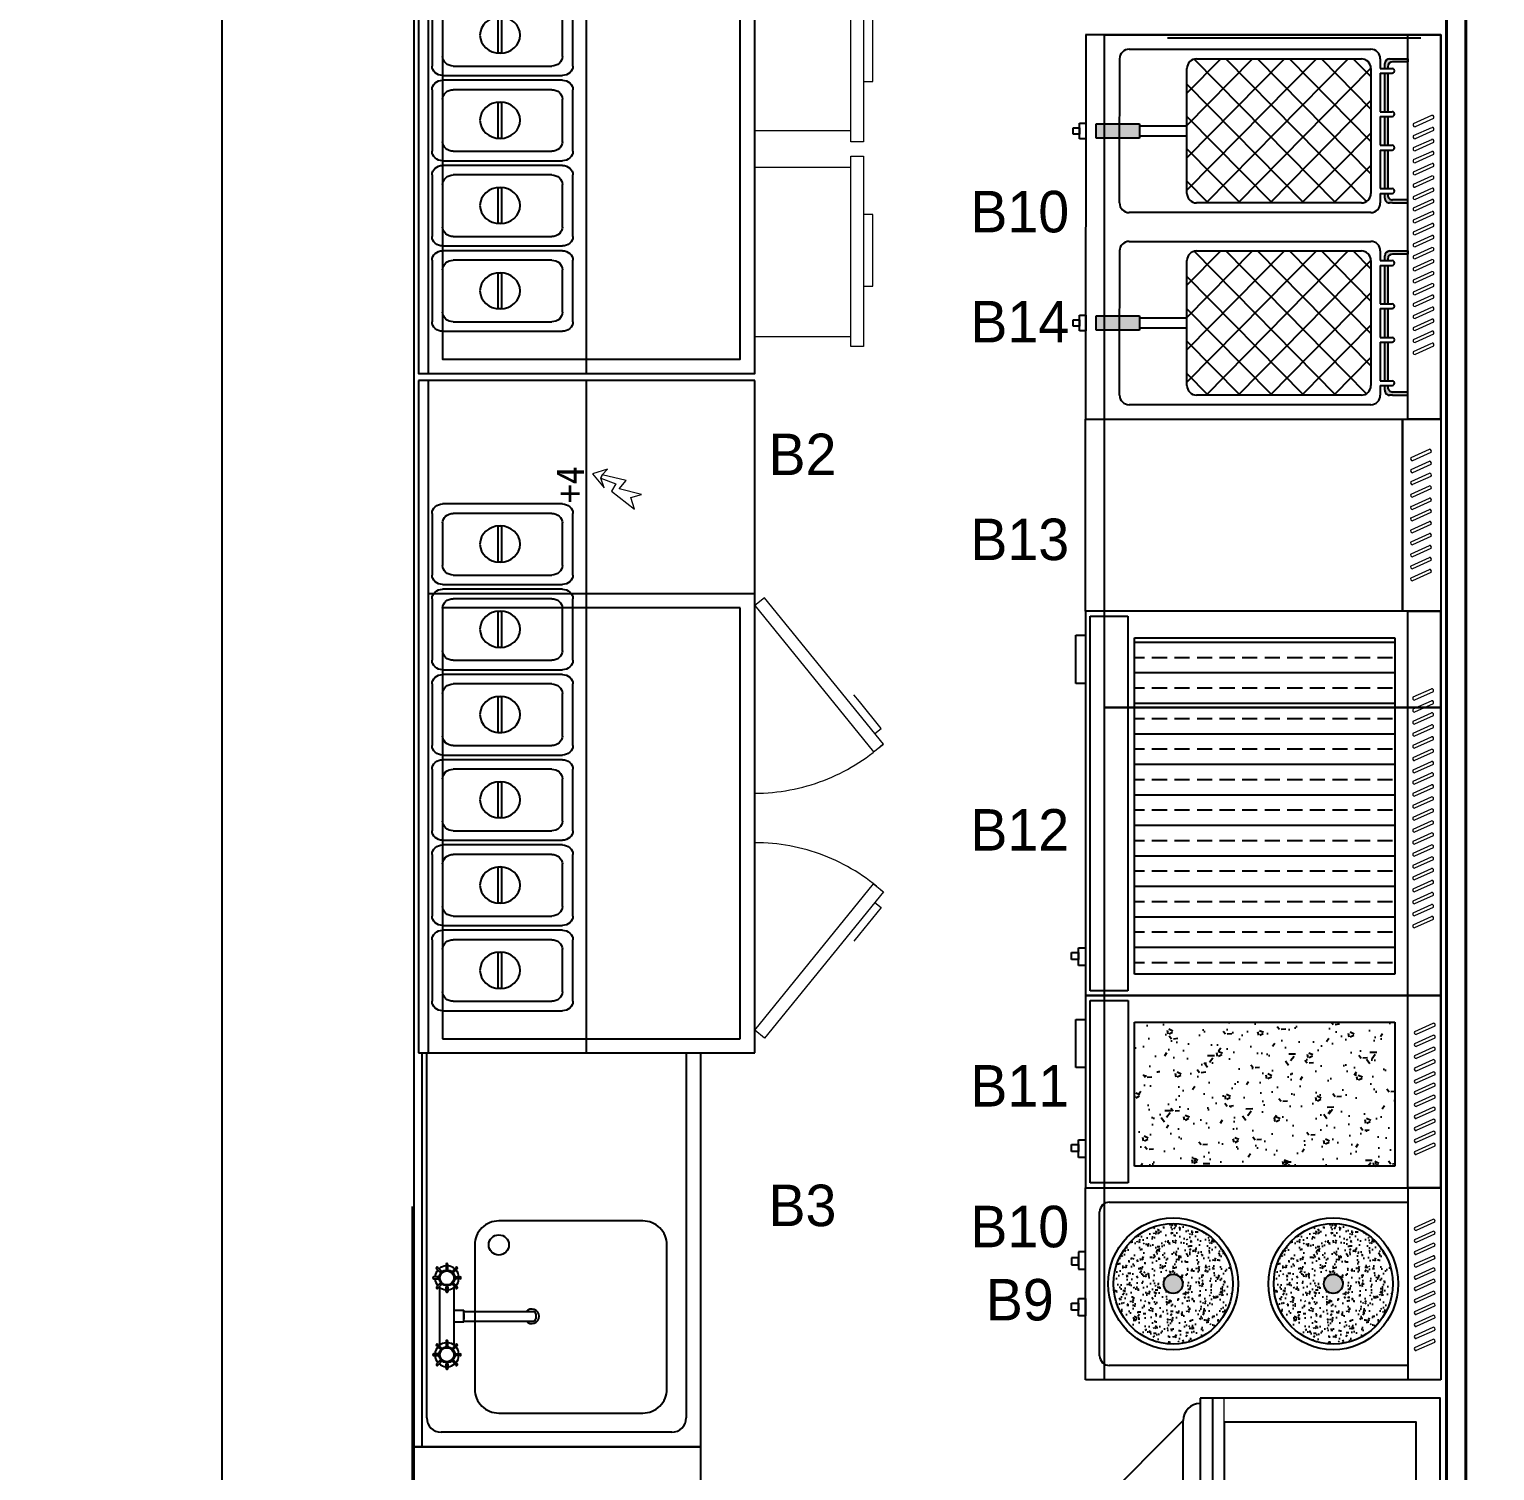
# Model space of a CAD drawing. Header units: millimetres. Extents: x 535707 to 538335, y -217887 to -215643.
# Drawn here: x 537720.5 to 538025.6, y -217071 to -216771 of the extents above; entities that cross this region are included whole.
import ezdxf
from ezdxf.enums import TextEntityAlignment as Align

# ---------------------------------------------------------------- set-up
doc = ezdxf.new("R2010")
doc.units = ezdxf.units.MM
doc.header["$LTSCALE"] = 120
for name, pattern in [('DASHDOT2', [0.5, 0.25, -0.125, 0, -0.125]), ('DASHED2', [9.525, 6.35, -3.175]), ('JIS_02_1.0', [2, 1, -1])]:
    doc.linetypes.add(name, pattern=pattern)
doc.layers.add('CERCEVE', color=30, linetype='Continuous', lineweight=40)
doc.layers.add('TEF', color=34, linetype='Continuous', lineweight=25)
doc.layers.add('EVYE', color=86, linetype='Continuous')
doc.layers.add('Kıtc-002 Çizgi', color=7, linetype='Continuous')
doc.styles.get("Standard").update_dxf_attribs({"font": '@MS Gothic.ttf'})
doc.styles.add('TAKSİM', font='GOTHIC.TTF', dxfattribs={"height": 20})

# ---------------------------------------------------------------- blocks, each defined once
blk = doc.blocks.new('A$C026F5188')
at = {"lineweight": 9}
for p, q in [((1.73, 0.11), (0, 3.94)), ((0.64, 4.25), (2.37, 0.42)), ((4.24, 0.11), (2.5, 3.94)), ((3.14, 4.25), (4.87, 0.42)), ((6.73, 0.11), (5, 3.95)), ((5.63, 4.25), (7.36, 0.42)), ((9.33, 0.11), (7.6, 3.94)), ((8.24, 4.25), (9.97, 0.42)), ((11.88, 0.11), (10.15, 3.95)), ((10.78, 4.26), (12.51, 0.42)), ((14.24, 0.11), (12.5, 3.94)), ((13.14, 4.25), (14.87, 0.42)), ((16.74, 0.11), (15, 3.95)), ((15.64, 4.25), (17.37, 0.42)), ((19.24, 0.11), (17.5, 3.94)), ((18.14, 4.25), (19.87, 0.42)), ((21.74, 0.11), (20, 3.94)), ((20.64, 4.25), (22.37, 0.42)), ((24.24, 0.11), (22.5, 3.94)), ((23.14, 4.25), (24.87, 0.42)), ((26.74, 0.11), (25, 3.94)), ((25.64, 4.25), (27.37, 0.42))]:
    blk.add_line(p, q, dxfattribs=at)
for centre, start_param, end_param in [((0.36, 4.01), 0.1128, 2.697793), ((2.86, 4.01), 0.1128, 2.697793), ((5.35, 4.02), 0.1128, 2.697793), ((7.96, 4.01), 0.1128, 2.697793), ((10.5, 4.02), 0.1128, 2.697793), ((12.86, 4.01), 0.1128, 2.697793), ((15.36, 4.02), 0.1128, 2.697793), ((17.86, 4.01), 0.1128, 2.697793), ((20.36, 4.01), 0.1128, 2.697793), ((22.86, 4.01), 0.1128, 2.697793), ((25.36, 4.01), 0.1128, 2.697793), ((2.01, 0.35), 3.254392, 5.839386), ((4.51, 0.35), 3.254392, 5.839386), ((7.01, 0.35), 3.254392, 5.839386), ((9.61, 0.35), 3.254392, 5.839386), ((12.15, 0.35), 3.254392, 5.839386), ((14.51, 0.35), 3.254392, 5.839386), ((17.01, 0.35), 3.254392, 5.839386), ((19.51, 0.35), 3.254392, 5.839386), ((22.01, 0.35), 3.254392, 5.839386), ((24.51, 0.35), 3.254392, 5.839386), ((27.01, 0.35), 3.254392, 5.839386)]:
    blk.add_ellipse(centre, major_axis=(0.302, 0.208), ratio=0.925328, start_param=start_param, end_param=end_param, dxfattribs=at)
blk = doc.blocks.new('40-74-30 Düz Izgara-Proexpert')
at = {"layer": 'Kıtc-002 Çizgi'}
h = blk.add_hatch(dxfattribs=at)
h.set_pattern_fill('AR-CONC', color=256, scale=0.05, angle=45, style=0)
h.set_pattern_definition([(95.07063, (-106.946, -2923.3005), (7.0047325, 5.795382), [0.939267, -10.331937]), (39.60273, (-106.946, -2923.3005), (-8.000894, 5.431726), [0.75761, -8.333715]), (145.82737, (-106.3626, -2922.8175), (-0.996108, 11.227101), [0.805873, -8.864598]), (91.201, (-108.742, -2921.53), (11.070512, 7.984303), [1.408756, -15.496317]), (142.02807, (-107.82, -2920.864), (-0.354307, 16.901343), [1.20773, -13.285028]), (35.7999, (-108.742, -2921.53), (-0.35428, 16.90134), [1.137448, -12.51193]), (65.69843, (-107.395, -2921.087), (8.976028, 1.720337), [0.941384, -10.355225]), (10.84968, (-107.395, -2921.087), (-4.326996, 8.575301), [0.761614, -8.377756]), (116.77493, (-106.647, -2920.9435), (4.649002, 10.295637), [0.800428, -8.804712]), (82.39475, (-106.9463, -2923.3005), (-2.8802735, 3.0552893), [0, -8.166463, 0, -8.3919177, 0, -8.2979783]), (52.10916, (-106.9463, -2923.3005), (-1.1794864, 5.821689), [0, -4.8087626, 0, -8.0188005, 0, -3.178567]), (12.33039, (-108.949, -2925.275), (4.9963932, 4.5270314), [0, -3.1729316, 0, -9.8995466, 0, -13.135937]), (2.46504, (-109.847, -2926.1605), (4.338195, 6.050214), [0, -4.127391, 0, -6.578426, 0, -9.334253])])
h.paths.add_polyline_path([(3019.99, 1989.61), (2989.99, 1989.61), (2989.99, 1935.38), (3019.99, 1935.38)])
for p, q in [((3024.46, 1999.18), (2984.46, 1999.18)), ((2984.46, 1999.18), (2984.46, 1925.18)), ((2984.46, 1999.18), (3024.46, 1999.18)), ((2984.46, 1992.28), (2984.46, 1999.18)), ((3024.46, 1925.18), (3024.46, 1999.18)), ((3024.46, 1999.18), (3024.46, 1992.28)), ((3024.46, 1992.28), (2984.46, 1992.28)), ((2989.99, 1989.61), (3019.99, 1989.61)), ((2989.99, 1935.38), (2989.99, 1989.61)), ((3019.99, 1989.61), (3019.99, 1935.38)), ((3019.99, 1935.38), (2989.99, 1935.38)), ((2985.46, 1934.06), (3023.46, 1934.06)), ((2985.46, 1926.17), (2985.46, 1934.06)), ((3023.46, 1934.06), (3023.46, 1926.17)), ((2984.46, 1925.18), (3024.46, 1925.18)), ((3023.46, 1926.17), (2985.46, 1926.17)), ((2989.46, 1925.18), (2999.46, 1925.18)), ((3014.51, 1925.18), (3018.16, 1925.18))]:
    blk.add_line(p, q, dxfattribs=at)
at = {"layer": 'Kıtc-002 Çizgi', "color": 1}
for p, q in [((2989.46, 1923.21), (2989.46, 1925.18)), ((2999.46, 1925.18), (2999.46, 1923.21)), ((3014.51, 1923.75), (3014.51, 1925.18)), ((3018.16, 1925.18), (3018.16, 1923.75)), ((2999.46, 1923.21), (2989.46, 1923.21)), ((3018.16, 1923.75), (3014.51, 1923.75)), ((3015.48, 1923.75), (3016.94, 1923.75)), ((3015.48, 1922.31), (3015.48, 1923.75)), ((3016.94, 1922.31), (3015.48, 1922.31)), ((3016.94, 1923.75), (3016.94, 1922.31))]:
    blk.add_line(p, q, dxfattribs=at)
blk.add_blockref('A$C026F5188', (2990.19, 1993.65))
blk = doc.blocks.new('A$C2E2F7175')
at = {"lineweight": 9}
for p, q in [((1.73, 0.11), (0, 3.94)), ((0.64, 4.25), (2.37, 0.42)), ((4.23, 0.11), (2.5, 3.95)), ((3.14, 4.25), (4.87, 0.42)), ((6.73, 0.11), (5, 3.94)), ((5.63, 4.25), (7.36, 0.42)), ((9.23, 0.11), (7.5, 3.94)), ((8.14, 4.25), (9.87, 0.42)), ((11.73, 0.11), (10, 3.95)), ((10.63, 4.25), (12.36, 0.42)), ((14.33, 0.11), (12.6, 3.94)), ((13.23, 4.25), (14.96, 0.42)), ((16.87, 0.11), (15.14, 3.95)), ((15.78, 4.26), (17.51, 0.42)), ((19.23, 0.11), (17.5, 3.94)), ((18.14, 4.25), (19.87, 0.42)), ((21.73, 0.11), (20, 3.95)), ((20.64, 4.25), (22.37, 0.42)), ((24.23, 0.11), (22.5, 3.94)), ((23.14, 4.25), (24.87, 0.42)), ((26.73, 0.11), (25, 3.94)), ((25.64, 4.25), (27.37, 0.42)), ((29.23, 0.11), (27.5, 3.94)), ((28.14, 4.25), (29.87, 0.42)), ((31.73, 0.11), (30, 3.94)), ((30.64, 4.25), (32.37, 0.42)), ((34.23, 0.11), (32.5, 3.94)), ((33.14, 4.25), (34.87, 0.42)), ((36.73, 0.11), (35, 3.94)), ((35.64, 4.25), (37.37, 0.42))]:
    blk.add_line(p, q, dxfattribs=at)
for centre, start_param, end_param in [((0.36, 4.01), 0.1128, 2.697793), ((2.86, 4.02), 0.1128, 2.697793), ((5.35, 4.01), 0.1128, 2.697793), ((7.86, 4.01), 0.1128, 2.697793), ((10.35, 4.02), 0.1128, 2.697793), ((12.96, 4.01), 0.1128, 2.697793), ((15.5, 4.02), 0.1128, 2.697793), ((17.86, 4.01), 0.1128, 2.697793), ((20.36, 4.02), 0.1128, 2.697793), ((22.86, 4.01), 0.1128, 2.697793), ((25.36, 4.01), 0.1128, 2.697793), ((27.86, 4.01), 0.1128, 2.697793), ((30.36, 4.01), 0.1128, 2.697793), ((32.86, 4.01), 0.1128, 2.697793), ((35.36, 4.01), 0.1128, 2.697793), ((2.01, 0.35), 3.254392, 5.839386), ((4.51, 0.35), 3.254392, 5.839386), ((7.01, 0.35), 3.254392, 5.839386), ((9.51, 0.35), 3.254392, 5.839386), ((12.01, 0.35), 3.254392, 5.839386), ((14.61, 0.35), 3.254392, 5.839386), ((17.15, 0.35), 3.254392, 5.839386), ((19.51, 0.35), 3.254392, 5.839386), ((22.01, 0.35), 3.254392, 5.839386), ((24.51, 0.35), 3.254392, 5.839386), ((27.01, 0.35), 3.254392, 5.839386), ((29.51, 0.35), 3.254392, 5.839386), ((32.01, 0.35), 3.254392, 5.839386), ((34.51, 0.35), 3.254392, 5.839386), ((37.01, 0.35), 3.254392, 5.839386)]:
    blk.add_ellipse(centre, major_axis=(0.302, 0.208), ratio=0.925328, start_param=start_param, end_param=end_param, dxfattribs=at)
blk = doc.blocks.new('A$C15B12612')
at = {"lineweight": 9}
for p, q in [((39.14, 0.11), (37.41, 3.95)), ((38.05, 4.25), (39.78, 0.42)), ((41.64, 0.12), (39.91, 3.95)), ((40.55, 4.26), (42.28, 0.42)), ((44.14, 0.11), (42.41, 3.95)), ((43.04, 4.25), (44.77, 0.42)), ((46.64, 0.11), (44.91, 3.95)), ((45.55, 4.25), (47.28, 0.42)), ((49.14, 0.11), (47.41, 3.95)), ((48.04, 4.25), (49.77, 0.42))]:
    blk.add_line(p, q, dxfattribs=at)
for centre, start_param, end_param in [((37.77, 4.01), 0.1128, 2.697793), ((40.27, 4.02), 0.1128, 2.697793), ((42.76, 4.01), 0.1128, 2.697793), ((45.27, 4.01), 0.1128, 2.697793), ((47.76, 4.02), 0.1128, 2.697793), ((39.42, 0.35), 3.254392, 5.839386), ((41.92, 0.35), 3.254392, 5.839386), ((44.42, 0.35), 3.254392, 5.839386), ((46.92, 0.35), 3.254392, 5.839386), ((49.41, 0.35), 3.254392, 5.839386)]:
    blk.add_ellipse(centre, major_axis=(0.302, 0.208), ratio=0.925328, start_param=start_param, end_param=end_param, dxfattribs=at)
blk.add_blockref('A$C2E2F7175', (0, 0))
blk = doc.blocks.new('80-74-30 Oluk.Izgara-Proexpert')
at = {"layer": 'Kıtc-002 Çizgi'}
h = blk.add_hatch(dxfattribs=at)
h.set_pattern_fill('ANSI33', color=256, angle=45, style=0)
h.set_pattern_definition([(90, (407.991, -2993.816), (-6.35, 1e-15), []), (90, (411.166, -2990.6854), (-6.35, 1e-15), [3.13055, -1.565275])])
h.paths.add_polyline_path([(3370.03, 1935.61), (3370.03, 1989.84), (3300.03, 1989.84), (3300.03, 1935.61)])
for p, q in [((3374.5, 1999.41), (3294.5, 1999.41)), ((3294.5, 1999.41), (3294.5, 1925.41)), ((3294.5, 1999.41), (3374.5, 1999.41)), ((3294.5, 1992.51), (3294.5, 1999.41)), ((3374.5, 1925.41), (3374.5, 1999.41)), ((3374.5, 1999.41), (3374.5, 1992.51)), ((3374.5, 1992.51), (3294.5, 1992.51)), ((3300.03, 1989.84), (3370.03, 1989.84)), ((3300.03, 1935.61), (3300.03, 1989.84)), ((3370.03, 1989.84), (3370.03, 1935.61)), ((3295.5, 1934.28), (3373.5, 1934.28)), ((3295.5, 1926.4), (3295.5, 1934.28)), ((3370.03, 1935.61), (3300.03, 1935.61)), ((3373.5, 1934.28), (3373.5, 1926.4)), ((3294.5, 1925.41), (3374.5, 1925.41)), ((3373.5, 1926.4), (3295.5, 1926.4)), ((3299.5, 1925.41), (3309.5, 1925.41)), ((3364.55, 1925.41), (3368.2, 1925.41))]:
    blk.add_line(p, q, dxfattribs=at)
at = {"layer": 'Kıtc-002 Çizgi', "color": 1}
for p, q in [((3299.5, 1923.44), (3299.5, 1925.41)), ((3309.5, 1925.41), (3309.5, 1923.44)), ((3364.55, 1923.97), (3364.55, 1925.41)), ((3368.2, 1925.41), (3368.2, 1923.97)), ((3309.5, 1923.44), (3299.5, 1923.44)), ((3368.2, 1923.97), (3364.55, 1923.97)), ((3365.52, 1923.97), (3366.98, 1923.97)), ((3365.52, 1922.53), (3365.52, 1923.97)), ((3366.98, 1922.53), (3365.52, 1922.53)), ((3366.98, 1923.97), (3366.98, 1922.53))]:
    blk.add_line(p, q, dxfattribs=at)
blk.add_blockref('A$C15B12612', (3310.61, 1993.54))
blk = doc.blocks.new("40-74-30 2'li OcakElk.-Proexpert")
at = {"layer": 'Kıtc-002 Çizgi'}
h = blk.add_hatch(dxfattribs=at)
h.set_pattern_fill('AR-CONC', color=256, scale=0.02, angle=45, style=0)
h.set_pattern_definition([(95.070626, (-3139.02, -3405.3613), (2.801893, 2.3181526), [0.3757068, -4.1327748]), (39.60273, (-3139.02, -3405.3613), (-3.2003578, 2.1726906), [0.3030442, -3.333486]), (145.827366, (-3138.7866, -3405.168), (-0.3984432, 4.4908403), [0.322349, -3.5458391]), (91.20101, (-3139.7385, -3404.653), (4.4282049, 3.1937213), [0.5635024, -6.198527]), (142.02807, (-3139.3695, -3404.387), (-0.141723, 6.7605372), [0.483092, -5.314011]), (35.7999, (-3139.7385, -3404.653), (-0.1417114, 6.7605363), [0.4549792, -5.0047715]), (65.698426, (-3139.1997, -3404.4758), (3.590411, 0.6881347), [0.3765536, -4.1420901]), (10.84968, (-3139.1997, -3404.476), (-1.7307985, 3.4301203), [0.3046457, -3.3511026]), (116.774926, (-3138.9005, -3404.4185), (1.8596008, 4.1182549), [0.3201714, -3.521885]), (82.394747, (-3139.0201, -3405.3613), (-1.15210938, 1.22211572), [0, -3.2665853, 0, -3.3567671, 0, -3.31919134]), (52.109158, (-3139.0201, -3405.3613), (-0.47179455, 2.32867565), [0, -1.92350506, 0, -3.2075202, 0, -1.27142677]), (12.33039, (-3139.8212, -3406.1511), (1.99855726, 1.81081258), [0, -1.26917264, 0, -3.9598186, 0, -5.2543747]), (2.465043, (-3140.1804, -3406.5053), (1.7352781, 2.4200856), [0, -1.6509563, 0, -2.6313704, 0, -3.7337012])])
edge = h.paths.add_edge_path()
edge.add_ellipse((2584.88, 1976.79), major_axis=(12.57, 0), ratio=0.986, start_angle=0, end_angle=360)
edge = h.paths.add_edge_path(flags=16)
edge.add_ellipse((2584.88, 1976.79), major_axis=(2, 0), ratio=0.986, start_angle=0, end_angle=360)
h = blk.add_hatch(color=256, dxfattribs=at)
edge = h.paths.add_edge_path()
edge.add_ellipse((2584.88, 1976.79), major_axis=(2, 0), ratio=0.986, start_angle=0, end_angle=360)
h = blk.add_hatch(dxfattribs=at)
h.set_pattern_fill('AR-CONC', color=256, scale=0.02, angle=45, style=0)
h.set_pattern_definition([(95.070626, (-3139.02, -3438.6943), (2.801893, 2.3181526), [0.3757068, -4.1327748]), (39.60273, (-3139.02, -3438.6943), (-3.2003578, 2.1726906), [0.3030442, -3.333486]), (145.827366, (-3138.7866, -3438.501), (-0.3984432, 4.4908403), [0.322349, -3.5458391]), (91.20101, (-3139.7385, -3437.986), (4.4282049, 3.1937213), [0.5635024, -6.198527]), (142.02807, (-3139.3695, -3437.72), (-0.141723, 6.7605372), [0.483092, -5.314011]), (35.7999, (-3139.7385, -3437.986), (-0.1417114, 6.7605363), [0.4549792, -5.0047715]), (65.698426, (-3139.1997, -3437.8088), (3.590411, 0.6881347), [0.3765536, -4.1420901]), (10.84968, (-3139.1997, -3437.8088), (-1.7307985, 3.4301203), [0.3046457, -3.3511026]), (116.774926, (-3138.9005, -3437.7515), (1.8596008, 4.1182549), [0.3201714, -3.521885]), (82.394747, (-3139.0201, -3438.6943), (-1.15210938, 1.22211572), [0, -3.2665853, 0, -3.3567671, 0, -3.31919134]), (52.109158, (-3139.0201, -3438.6943), (-0.47179455, 2.32867565), [0, -1.92350506, 0, -3.2075202, 0, -1.27142677]), (12.33039, (-3139.8212, -3439.4841), (1.99855726, 1.81081258), [0, -1.26917264, 0, -3.9598186, 0, -5.2543747]), (2.465043, (-3140.1804, -3439.8383), (1.7352781, 2.4200856), [0, -1.6509563, 0, -2.6313704, 0, -3.7337012])])
edge = h.paths.add_edge_path()
edge.add_ellipse((2584.88, 1943.45), major_axis=(12.57, 0), ratio=0.986, start_angle=180, end_angle=360)
edge.add_ellipse((2584.88, 1943.45), major_axis=(12.57, 0), ratio=0.986, start_angle=0, end_angle=180)
edge = h.paths.add_edge_path(flags=16)
edge.add_ellipse((2584.88, 1943.45), major_axis=(-2, 0), ratio=0.986, start_angle=0, end_angle=180, ccw=False)
edge.add_ellipse((2584.88, 1943.45), major_axis=(-2, 0), ratio=0.986, start_angle=180, end_angle=360, ccw=False)
h = blk.add_hatch(color=256, dxfattribs=at)
edge = h.paths.add_edge_path()
edge.add_ellipse((2584.88, 1943.45), major_axis=(2, 0), ratio=0.986, start_angle=0, end_angle=360)
for p, q in [((2564.88, 1999.18), (2604.88, 1999.18)), ((2564.88, 1925.18), (2564.88, 1999.18)), ((2604.88, 1999.18), (2604.88, 1925.18)), ((2564.88, 1992.28), (2604.88, 1992.28)), ((2564.88, 1925.18), (2564.88, 1992.28)), ((2567.88, 1992.28), (2601.88, 1992.28)), ((2567.88, 1930.16), (2567.88, 1992.28)), ((2601.88, 1992.28), (2601.88, 1930.16)), ((2604.88, 1992.28), (2604.88, 1925.18)), ((2599.88, 1928.14), (2569.88, 1928.14)), ((2604.88, 1925.18), (2564.88, 1925.18)), ((2604.88, 1925.18), (2564.88, 1925.18)), ((2581.86, 1925.18), (2578.22, 1925.18)), ((2587.9, 1925.18), (2591.55, 1925.18))]:
    blk.add_line(p, q, dxfattribs=at)
at = {"layer": 'Kıtc-002 Çizgi', "color": 1}
for p, q in [((2578.22, 1925.18), (2578.22, 1923.75)), ((2581.86, 1923.75), (2581.86, 1925.18)), ((2587.9, 1923.75), (2587.9, 1925.18)), ((2591.55, 1925.18), (2591.55, 1923.75)), ((2578.22, 1923.75), (2581.86, 1923.75)), ((2580.89, 1923.75), (2579.44, 1923.75)), ((2579.44, 1923.75), (2579.44, 1922.31)), ((2579.44, 1922.31), (2580.89, 1922.31)), ((2580.89, 1922.31), (2580.89, 1923.75)), ((2591.55, 1923.75), (2587.9, 1923.75)), ((2588.87, 1923.75), (2590.33, 1923.75)), ((2588.87, 1922.31), (2588.87, 1923.75)), ((2590.33, 1922.31), (2588.87, 1922.31)), ((2590.33, 1923.75), (2590.33, 1922.31))]:
    blk.add_line(p, q, dxfattribs=at)
at = {"layer": 'Kıtc-002 Çizgi'}
for centre, major_axis, ratio, start_param, end_param in [((2584.88, 1976.79), (-13.71, 0), 0.986, 3.141593, 9.424778), ((2584.88, 1943.45), (-13.71, 0), 0.986, 3.141593, 9.424778), ((2569.89, 1930.13), (-1.88, 0.73), 0.981205, 0.359546, 1.930342), ((2599.87, 1930.13), (1.88, 0.73), 0.981205, 4.352843, 5.923639)]:
    blk.add_ellipse(centre, major_axis=major_axis, ratio=ratio, start_param=start_param, end_param=end_param, dxfattribs=at)
for centre, major_axis in [((2584.88, 1976.79), (12.57, 0)), ((2584.88, 1976.79), (2, 0)), ((2584.88, 1943.45), (12.57, 0)), ((2584.88, 1943.45), (2, 0))]:
    blk.add_ellipse(centre, major_axis=major_axis, ratio=0.986, dxfattribs=at)
blk.add_blockref('A$C026F5188', (2571.42, 1993.63))
blk = doc.blocks.new('80-74-30 Çiftli Fritöz - Proexpert')
at = {"layer": 'Kıtc-002 Çizgi'}
h = blk.add_hatch(color=256, dxfattribs=at)
edge = h.paths.add_edge_path()
edge.add_line((2879.92, 1987.42), (2879.92, 1988.05))
edge.add_line((2879.92, 1988.05), (2879.92, 1991.19))
edge.add_line((2879.92, 1991.19), (2879.28, 1991.19))
edge.add_line((2879.28, 1991.19), (2879.28, 1988.05))
edge.add_ellipse((2878.28, 1988.05), major_axis=(-1, 0), ratio=0.986, start_angle=90, end_angle=180, ccw=False)
edge.add_line((2878.28, 1987.07), (2877.92, 1987.07))
edge.add_line((2877.92, 1987.07), (2877.92, 1986.44))
edge.add_line((2877.92, 1986.44), (2878.92, 1986.44))
edge.add_ellipse((2878.92, 1987.42), major_axis=(1, 0), ratio=0.986, start_angle=270, end_angle=360)
h.paths.add_polyline_path([(2876.92, 1987.07), (2868.92, 1987.07), (2868.92, 1986.44), (2876.92, 1986.44)])
h.paths.add_polyline_path([(2867.92, 1987.07), (2861.92, 1987.07), (2861.92, 1986.44), (2867.92, 1986.44)])
h.paths.add_polyline_path([(2860.92, 1987.07), (2852.92, 1987.07), (2852.92, 1986.44), (2860.92, 1986.44)])
edge = h.paths.add_edge_path()
edge.add_line((2850.56, 1988.05), (2850.56, 1991.19))
edge.add_line((2850.56, 1991.19), (2849.92, 1991.19))
edge.add_line((2849.92, 1991.19), (2849.92, 1987.42))
edge.add_ellipse((2850.92, 1987.42), major_axis=(1, 0), ratio=0.986, start_angle=180, end_angle=270)
edge.add_line((2850.92, 1986.44), (2851.56, 1986.44))
edge.add_line((2851.56, 1986.44), (2851.92, 1986.44))
edge.add_line((2851.92, 1986.44), (2851.92, 1987.07))
edge.add_line((2851.92, 1987.07), (2851.56, 1987.07))
edge.add_ellipse((2851.56, 1988.05), major_axis=(1, 0), ratio=0.986, start_angle=180, end_angle=270, ccw=False)
h = blk.add_hatch(color=256, dxfattribs=at)
edge = h.paths.add_edge_path()
edge.add_line((2919.92, 1987.42), (2919.92, 1988.05))
edge.add_line((2919.92, 1988.05), (2919.92, 1991.19))
edge.add_line((2919.92, 1991.19), (2919.28, 1991.19))
edge.add_line((2919.28, 1991.19), (2919.28, 1988.05))
edge.add_ellipse((2918.28, 1988.05), major_axis=(-1, 0), ratio=0.986, start_angle=90, end_angle=180, ccw=False)
edge.add_line((2918.28, 1987.07), (2917.92, 1987.07))
edge.add_line((2917.92, 1987.07), (2917.92, 1986.44))
edge.add_line((2917.92, 1986.44), (2918.92, 1986.44))
edge.add_ellipse((2918.92, 1987.42), major_axis=(1, 0), ratio=0.986, start_angle=270, end_angle=360)
h.paths.add_polyline_path([(2916.92, 1987.07), (2908.92, 1987.07), (2908.92, 1986.44), (2916.92, 1986.44)])
h.paths.add_polyline_path([(2907.92, 1987.07), (2901.92, 1987.07), (2901.92, 1986.44), (2907.92, 1986.44)])
h.paths.add_polyline_path([(2900.92, 1987.07), (2892.92, 1987.07), (2892.92, 1986.44), (2900.92, 1986.44)])
edge = h.paths.add_edge_path()
edge.add_line((2890.56, 1988.05), (2890.56, 1991.19))
edge.add_line((2890.56, 1991.19), (2889.92, 1991.19))
edge.add_line((2889.92, 1991.19), (2889.92, 1987.42))
edge.add_ellipse((2890.92, 1987.42), major_axis=(1, 0), ratio=0.986, start_angle=180, end_angle=270)
edge.add_line((2890.92, 1986.44), (2891.56, 1986.44))
edge.add_line((2891.56, 1986.44), (2891.92, 1986.44))
edge.add_line((2891.92, 1986.44), (2891.92, 1987.07))
edge.add_line((2891.92, 1987.07), (2891.56, 1987.07))
edge.add_ellipse((2891.56, 1988.05), major_axis=(1, 0), ratio=0.986, start_angle=180, end_angle=270, ccw=False)
h = blk.add_hatch(dxfattribs=at)
h.set_pattern_fill('ANSI37', color=256, scale=1.5, style=0)
h.set_pattern_definition([(44.59611, (-682.555, -2985.2927), (-3.367596, 3.3204497), []), (135.40389, (-682.555, -2985.2927), (-3.367596, -3.3204497), [])])
edge = h.paths.add_edge_path()
edge.add_ellipse((2877.92, 1981.55), major_axis=(2, 0), ratio=0.986, start_angle=0, end_angle=90)
edge.add_line((2877.92, 1983.52), (2851.92, 1983.52))
edge.add_ellipse((2851.92, 1981.55), major_axis=(2, 0), ratio=0.986, start_angle=90, end_angle=180)
edge.add_line((2849.92, 1981.55), (2849.92, 1947.2))
edge.add_ellipse((2851.92, 1947.2), major_axis=(2, 0), ratio=0.986, start_angle=180, end_angle=270)
edge.add_line((2851.92, 1945.23), (2877.92, 1945.23))
edge.add_ellipse((2877.92, 1947.2), major_axis=(2, 0), ratio=0.986, start_angle=270, end_angle=360)
edge.add_line((2879.92, 1947.2), (2879.92, 1981.55))
h = blk.add_hatch(dxfattribs=at)
h.set_pattern_fill('ANSI37', color=256, scale=1.5, style=0)
h.set_pattern_definition([(44.59611, (-642.555, -2985.2927), (-3.367596, 3.3204497), []), (135.40389, (-642.555, -2985.2927), (-3.367596, -3.3204497), [])])
edge = h.paths.add_edge_path()
edge.add_ellipse((2917.92, 1981.55), major_axis=(2, 0), ratio=0.986, start_angle=0, end_angle=90)
edge.add_line((2917.92, 1983.52), (2891.92, 1983.52))
edge.add_ellipse((2891.92, 1981.55), major_axis=(2, 0), ratio=0.986, start_angle=90, end_angle=180)
edge.add_line((2889.92, 1981.55), (2889.92, 1947.2))
edge.add_ellipse((2891.92, 1947.2), major_axis=(2, 0), ratio=0.986, start_angle=180, end_angle=270)
edge.add_line((2891.92, 1945.23), (2917.92, 1945.23))
edge.add_ellipse((2917.92, 1947.2), major_axis=(2, 0), ratio=0.986, start_angle=270, end_angle=360)
edge.add_line((2919.92, 1947.2), (2919.92, 1981.55))
for points in [[(2863.42, 1935.37), (2866.43, 1935.37), (2866.43, 1926.33), (2863.42, 1926.33)], [(2903.42, 1935.37), (2906.43, 1935.37), (2906.43, 1926.33), (2903.42, 1926.33)]]:
    blk.add_hatch(color=256, dxfattribs=at).paths.add_polyline_path(points)
for p, q in [((2844.92, 1998.1), (2924.92, 1998.1)), ((2844.92, 1991.19), (2844.92, 1998.1)), ((2924.92, 1998.1), (2844.92, 1998.1)), ((2844.92, 1998.1), (2844.92, 1924.1)), ((2924.92, 1998.1), (2924.92, 1991.19)), ((2924.92, 1924.1), (2924.92, 1998.1)), ((2924.92, 1991.19), (2844.92, 1991.19)), ((2849.92, 1987.42), (2849.92, 1991.19)), ((2849.92, 1991.19), (2850.56, 1991.19)), ((2850.56, 1991.19), (2850.56, 1988.05)), ((2879.28, 1991.19), (2879.28, 1988.05)), ((2879.92, 1991.19), (2879.28, 1991.19)), ((2879.92, 1988.05), (2879.92, 1991.19)), ((2889.92, 1991.19), (2890.56, 1991.19)), ((2889.92, 1987.42), (2889.92, 1991.19)), ((2890.56, 1991.19), (2890.56, 1988.05)), ((2919.92, 1991.19), (2919.28, 1991.19)), ((2919.28, 1991.19), (2919.28, 1988.05)), ((2919.92, 1988.05), (2919.92, 1991.19)), ((2851.56, 1986.44), (2850.92, 1986.44)), ((2851.56, 1987.07), (2851.92, 1987.07)), ((2851.92, 1986.44), (2851.56, 1986.44)), ((2851.92, 1985.49), (2851.92, 1987.93)), ((2852.92, 1985.49), (2852.92, 1987.93)), ((2852.92, 1987.07), (2860.92, 1987.07)), ((2860.92, 1986.44), (2852.92, 1986.44)), ((2860.92, 1985.49), (2860.92, 1987.93)), ((2861.92, 1985.49), (2861.92, 1987.93)), ((2861.92, 1987.07), (2867.92, 1987.07)), ((2867.92, 1986.44), (2861.92, 1986.44)), ((2867.92, 1985.49), (2867.92, 1987.93)), ((2868.92, 1985.49), (2868.92, 1987.93)), ((2868.92, 1987.07), (2876.92, 1987.07)), ((2876.92, 1986.44), (2868.92, 1986.44)), ((2876.92, 1985.49), (2876.92, 1987.93)), ((2877.92, 1985.49), (2877.92, 1987.93)), ((2877.92, 1987.07), (2878.28, 1987.07)), ((2878.92, 1986.44), (2877.92, 1986.44)), ((2879.92, 1988.05), (2879.92, 1987.42)), ((2891.56, 1986.44), (2890.92, 1986.44)), ((2891.56, 1987.07), (2891.92, 1987.07)), ((2891.92, 1986.44), (2891.56, 1986.44)), ((2891.92, 1985.49), (2891.92, 1987.93)), ((2892.92, 1985.49), (2892.92, 1987.93)), ((2892.92, 1987.07), (2900.92, 1987.07)), ((2900.92, 1986.44), (2892.92, 1986.44)), ((2900.92, 1985.49), (2900.92, 1987.93)), ((2901.92, 1985.49), (2901.92, 1987.93)), ((2901.92, 1987.07), (2907.92, 1987.07)), ((2907.92, 1986.44), (2901.92, 1986.44)), ((2907.92, 1985.49), (2907.92, 1987.93)), ((2908.92, 1985.49), (2908.92, 1987.93)), ((2908.92, 1987.07), (2916.92, 1987.07)), ((2916.92, 1986.44), (2908.92, 1986.44)), ((2916.92, 1985.49), (2916.92, 1987.93)), ((2917.92, 1985.49), (2917.92, 1987.93)), ((2917.92, 1987.07), (2918.28, 1987.07)), ((2918.92, 1986.44), (2917.92, 1986.44)), ((2919.92, 1988.05), (2919.92, 1987.42)), ((2847.92, 1933.18), (2847.92, 1983.52)), ((2849.92, 1985.49), (2851.92, 1985.49)), ((2851.92, 1983.52), (2877.92, 1983.52)), ((2852.92, 1985.49), (2860.92, 1985.49)), ((2861.92, 1985.49), (2867.92, 1985.49)), ((2868.92, 1985.49), (2876.92, 1985.49)), ((2877.92, 1985.49), (2879.92, 1985.49)), ((2881.92, 1983.52), (2881.92, 1933.18)), ((2887.92, 1933.18), (2887.92, 1983.52)), ((2889.92, 1985.49), (2891.92, 1985.49)), ((2891.92, 1983.52), (2917.92, 1983.52)), ((2892.92, 1985.49), (2900.92, 1985.49)), ((2901.92, 1985.49), (2907.92, 1985.49)), ((2908.92, 1985.49), (2916.92, 1985.49)), ((2917.92, 1985.49), (2919.92, 1985.49)), ((2921.92, 1983.52), (2921.92, 1933.18)), ((2849.92, 1947.2), (2849.92, 1981.55)), ((2879.92, 1981.55), (2879.92, 1947.2)), ((2889.92, 1947.2), (2889.92, 1981.55)), ((2919.92, 1981.55), (2919.92, 1947.2)), ((2877.92, 1945.23), (2851.92, 1945.23)), ((2863.92, 1945.23), (2863.92, 1935.37)), ((2865.92, 1945.23), (2863.92, 1945.23)), ((2865.92, 1935.37), (2865.92, 1945.23)), ((2917.92, 1945.23), (2891.92, 1945.23)), ((2903.92, 1945.23), (2903.92, 1935.37)), ((2905.92, 1945.23), (2903.92, 1945.23)), ((2905.92, 1935.37), (2905.92, 1945.23)), ((2863.42, 1935.37), (2866.43, 1935.37)), ((2863.42, 1926.33), (2863.42, 1935.37)), ((2863.92, 1935.37), (2865.92, 1935.37)), ((2866.43, 1935.37), (2866.43, 1926.33)), ((2903.42, 1935.37), (2906.43, 1935.37)), ((2903.42, 1926.33), (2903.42, 1935.37)), ((2903.92, 1935.37), (2905.92, 1935.37)), ((2906.43, 1935.37), (2906.43, 1926.33)), ((2873.92, 1931.21), (2849.92, 1931.26)), ((2879.92, 1931.21), (2873.92, 1931.21)), ((2913.92, 1931.21), (2889.92, 1931.26)), ((2919.92, 1931.21), (2913.92, 1931.21)), ((2866.43, 1926.33), (2863.42, 1926.33)), ((2906.43, 1926.33), (2903.42, 1926.33)), ((2844.92, 1924.15), (2924.92, 1924.1)), ((2863.28, 1924.15), (2866.56, 1924.15)), ((2903.28, 1924.15), (2906.56, 1924.15))]:
    blk.add_line(p, q, dxfattribs=at)
at = {"layer": 'Kıtc-002 Çizgi', "color": 1}
for p, q in [((2863.28, 1922.85), (2863.28, 1924.15)), ((2866.56, 1922.85), (2863.28, 1922.85)), ((2864.27, 1922.85), (2865.58, 1922.85)), ((2864.27, 1921.56), (2864.27, 1922.85)), ((2865.58, 1922.85), (2865.58, 1921.56)), ((2866.56, 1924.15), (2866.56, 1922.85)), ((2903.28, 1922.85), (2903.28, 1924.15)), ((2906.56, 1922.85), (2903.28, 1922.85)), ((2904.27, 1922.85), (2905.58, 1922.85)), ((2904.27, 1921.56), (2904.27, 1922.85)), ((2905.58, 1922.85), (2905.58, 1921.56)), ((2906.56, 1924.15), (2906.56, 1922.85)), ((2865.58, 1921.56), (2864.27, 1921.56)), ((2905.58, 1921.56), (2904.27, 1921.56))]:
    blk.add_line(p, q, dxfattribs=at)
at = {"layer": 'Kıtc-002 Çizgi'}
for centre, major_axis, start_param, end_param in [((2850.92, 1987.42), (1, 0), 3.141593, 4.712389), ((2851.56, 1988.05), (1, 0), 3.141593, 4.712389), ((2852.42, 1987.93), (0.5, 0), 0, 3.141593), ((2861.42, 1987.93), (0.5, 0), 0, 3.141593), ((2868.42, 1987.93), (0.5, 0), 0, 3.141593), ((2877.42, 1987.93), (0.5, 0), 0, 3.141593), ((2878.28, 1988.05), (-1, 0), 1.570796, 3.141593), ((2878.92, 1987.42), (-1, 0), 1.570796, 3.141593), ((2890.92, 1987.42), (1, 0), 3.141593, 4.712389), ((2891.56, 1988.05), (1, 0), 3.141593, 4.712389), ((2892.42, 1987.93), (0.5, 0), 0, 3.141593), ((2901.42, 1987.93), (0.5, 0), 0, 3.141593), ((2908.42, 1987.93), (0.5, 0), 0, 3.141593), ((2917.42, 1987.93), (0.5, 0), 0, 3.141593), ((2918.28, 1988.05), (-1, 0), 1.570796, 3.141593), ((2918.92, 1987.42), (-1, 0), 1.570796, 3.141593), ((2849.92, 1983.52), (2, 0), 1.570796, 3.141593), ((2851.92, 1981.55), (2, 0), 1.570796, 3.141593), ((2877.92, 1981.55), (-2, 0), 3.141593, 4.712389), ((2879.92, 1983.52), (-2, 0), 3.141593, 4.712389), ((2889.92, 1983.52), (2, 0), 1.570796, 3.141593), ((2891.92, 1981.55), (2, 0), 1.570796, 3.141593), ((2917.92, 1981.55), (-2, 0), 3.141593, 4.712389), ((2919.92, 1983.52), (-2, 0), 3.141593, 4.712389), ((2851.92, 1947.2), (-2, 0), 0, 1.570796), ((2877.92, 1947.2), (2, 0), 4.712389, 6.283185), ((2891.92, 1947.2), (-2, 0), 0, 1.570796), ((2917.92, 1947.2), (2, 0), 4.712389, 6.283185), ((2849.92, 1933.18), (-2, 0), 0, 1.570796), ((2879.92, 1933.18), (2, 0), 4.712389, 6.283185), ((2889.92, 1933.18), (-2, 0), 0, 1.570796), ((2919.92, 1933.18), (2, 0), 4.712389, 6.283185)]:
    blk.add_ellipse(centre, major_axis=major_axis, ratio=0.986, start_param=start_param, end_param=end_param, dxfattribs=at)
blk.add_blockref('A$C15B12612', (2861.68, 1992.3))
blk = doc.blocks.new('40-74-30 Ara Tezgah-Proexpert')
at = {"layer": 'Kıtc-002 Çizgi'}
for p, q in [((2498.81, 1967.95), (2538.81, 1967.95)), ((2498.81, 1893.95), (2498.81, 1967.95)), ((2538.81, 1967.95), (2538.81, 1893.95)), ((2538.81, 1959.98), (2498.81, 1959.98)), ((2498.81, 1959.98), (2538.81, 1959.98)), ((2498.81, 1893.95), (2498.81, 1959.98)), ((2538.81, 1959.98), (2538.81, 1893.95)), ((2538.81, 1893.95), (2498.81, 1893.95)), ((2538.81, 1893.95), (2498.81, 1893.95))]:
    blk.add_line(p, q, dxfattribs=at)
blk.add_blockref('A$C026F5188', (2505.09, 1961.64))
blk = doc.blocks.new('A$C5C371AC7')
at = {"color": 0, "lineweight": 0}
for p, q in [((5, 33.83), (0, 33.83)), ((133, 33.83), (138, 33.83))]:
    blk.add_line(p, q, dxfattribs=at)
at = {"color": 0}
for p, q in [((138, 31.52), (0, 31.52)), ((39.83, 25.33), (4.62, 25.33)), ((4.62, 25.33), (28.52, 1.43)), ((85.01, 25.33), (49.8, 25.33)), ((49.8, 25.33), (73.7, 1.43)), ((94.73, 25.33), (129.95, 25.33)), ((129.95, 25.33), (106.04, 1.43))]:
    blk.add_line(p, q, dxfattribs=at)
for points in [[(0, 28.83), (138, 28.83), (138, 78.83), (0, 78.83)], [(5, 33.83), (133, 33.83), (133, 73.83), (5, 73.83)]]:
    blk.add_lwpolyline(points, close=True, dxfattribs=at)
for centre, radius, start, end in [((4.62, 28.83), 3.5, 180, 270), ((39.83, 28.83), 3.5, 270, 0), ((49.8, 28.83), 3.5, 180, 270), ((85.01, 28.83), 3.5, 270, 0), ((94.73, 28.83), 3.5, 180, 270), ((129.95, 28.83), 3.5, 270, 0), ((21.2, 19.52), 19.52, 292.035, 17.3428), ((66.38, 19.52), 19.52, 292.035, 17.3428), ((113.36, 19.52), 19.52, 162.6572, 247.965)]:
    blk.add_arc(centre, radius, start, end, dxfattribs=at)
blk = doc.blocks.new('A$C113179EE')
blk.add_line((12.24, 6.44), (12.24, 4.44))
at = {"layer": 'EVYE', "color": 0}
for p, q in [((10.49, 21.44), (11.49, 21.44)), ((9.99, 6.44), (9.99, 20.94)), ((11.99, 6.44), (11.99, 20.94)), ((12.24, 6.44), (9.74, 6.44)), ((9.74, 4.44), (9.74, 6.44)), ((10.42, 6.44), (11.57, 6.44)), ((16.99, 4.44), (4.99, 4.44)), ((16.99, 1.44), (4.99, 1.44))]:
    blk.add_line(p, q, dxfattribs=at)
for points in [[(0.19, 2.75), (1.06, 2.75), (1.06, 3.13), (0.19, 3.13)], [(0.84, 4.83), (1.46, 4.21), (1.72, 4.47), (1.1, 5.09)], [(3.18, 5.67), (3.18, 4.79), (2.8, 4.79), (2.8, 5.67)], [(5.15, 4.83), (4.53, 4.21), (4.26, 4.47), (4.88, 5.09)], [(5.8, 2.75), (4.92, 2.75), (4.92, 3.13), (5.8, 3.13)], [(16.19, 2.75), (17.06, 2.75), (17.06, 3.13), (16.19, 3.13)], [(16.84, 4.83), (17.46, 4.21), (17.72, 4.47), (17.1, 5.09)], [(19.18, 5.67), (19.18, 4.79), (18.8, 4.79), (18.8, 5.67)], [(21.15, 4.83), (20.53, 4.21), (20.26, 4.47), (20.88, 5.09)], [(21.8, 2.75), (20.92, 2.75), (20.92, 3.13), (21.8, 3.13)], [(0.84, 1.05), (1.46, 1.67), (1.72, 1.4), (1.1, 0.78)], [(3.18, 0.19), (3.18, 1.06), (2.8, 1.06), (2.8, 0.19)], [(5.15, 1.05), (4.53, 1.67), (4.26, 1.4), (4.88, 0.78)], [(16.84, 1.05), (17.46, 1.67), (17.72, 1.4), (17.1, 0.78)], [(19.18, 0.19), (19.18, 1.06), (18.8, 1.06), (18.8, 0.19)], [(21.15, 1.05), (20.53, 1.67), (20.26, 1.4), (20.88, 0.78)]]:
    blk.add_lwpolyline(points, dxfattribs=at)
for centre, radius in [((2.99, 2.94), 1.65), ((2.99, 2.94), 1.46), ((18.99, 2.94), 1.65), ((18.99, 2.94), 1.46)]:
    blk.add_circle(centre, radius, dxfattribs=at)
for centre, radius, start, end in [((10.99, 20.6), 1.52, 311.186, 228.814), ((10.49, 20.94), 0.5, 90, 180), ((11.49, 20.94), 0.5, 0, 90), ((0.19, 2.94), 0.187, 90, 270), ((2.99, 2.94), 2.5, 139.3141, 175.6268), ((0.97, 4.96), 0.187, 45, 225), ((2.99, 2.94), 2.5, 94.3, 130.7142), ((2.99, 5.67), 0.187, 0, 180), ((2.99, 2.94), 2.5, 49.2858, 85.7), ((5.02, 4.96), 0.187, 315, 135), ((2.99, 2.94), 2.5, 4.3732, 40.6859), ((5.8, 2.94), 0.187, 270, 90), ((16.19, 2.94), 0.187, 90, 270), ((18.99, 2.94), 2.5, 139.3141, 175.6268), ((18.99, 2.94), 2.5, 139.3141, 175.6268), ((16.97, 4.96), 0.187, 45, 225), ((18.99, 2.94), 2.5, 94.3, 130.7142), ((18.99, 2.94), 2.5, 94.3, 130.7142), ((18.99, 5.67), 0.187, 0, 180), ((18.99, 2.94), 2.5, 49.2858, 85.7), ((18.99, 2.94), 2.5, 49.2858, 85.7), ((21.02, 4.96), 0.187, 315, 135), ((18.99, 2.94), 2.5, 4.3732, 40.6859), ((18.99, 2.94), 2.5, 4.3732, 40.6859), ((21.8, 2.94), 0.187, 270, 90), ((2.99, 2.94), 2.5, 184.2267, 220.6859), ((0.97, 0.92), 0.187, 135, 315), ((2.99, 2.94), 2.5, 229.2858, 265.7), ((2.99, 0.19), 0.187, 180, 0), ((2.99, 2.94), 2.5, 274.3, 310.7142), ((5.02, 0.92), 0.187, 225, 45), ((2.99, 2.94), 2.5, 319.3141, 355.7733), ((18.99, 2.94), 2.5, 184.2267, 220.6859), ((18.99, 2.94), 2.5, 184.2267, 220.6859), ((16.97, 0.92), 0.187, 135, 315), ((18.99, 2.94), 2.5, 229.2858, 265.7), ((18.99, 2.94), 2.5, 229.2858, 265.7), ((18.99, 0.19), 0.187, 180, 0), ((18.99, 2.94), 2.5, 274.3, 310.7142), ((18.99, 2.94), 2.5, 274.3, 310.7142), ((21.02, 0.92), 0.187, 225, 45), ((18.99, 2.94), 2.5, 319.3141, 355.7733), ((18.99, 2.94), 2.5, 319.3141, 355.7733)]:
    blk.add_arc(centre, radius, start, end, dxfattribs=at)
blk = doc.blocks.new('A$C2FF85055')
at = {"color": 4, "lineweight": 5}
for p, q in [((120.58, 60.61), (117.64, 58.14)), ((117.64, 58.14), (119.62, 58.85)), ((119.62, 58.85), (118.5, 55.76)), ((119.17, 53.59), (120.33, 58.59)), ((120.33, 58.59), (119.62, 58.85)), ((120.33, 58.59), (121.52, 57.49)), ((121.52, 57.49), (120.58, 60.61)), ((116.94, 56.67), (113.2, 51.86)), ((116.23, 50.38), (117.44, 55.07)), ((118.5, 55.76), (116.94, 56.67)), ((117.44, 55.07), (119.17, 53.59)), ((113.2, 51.86), (115.64, 52.59)), ((115.64, 52.59), (116.23, 50.38))]:
    blk.add_line(p, q, dxfattribs=at)
at = {"lineweight": 5}
blk.add_line((119.62, 58.85), (120.33, 58.59), dxfattribs=at)
at = {"color": 253, "linetype": 'JIS_02_1.0', "lineweight": 5}
for p, q in [((3.1, 24.77), (4.73, 26.83)), ((33.57, 0), (3.1, 24.77)), ((4.73, 26.83), (35.19, 2.06)), ((93.11, 26.83), (62.65, 2.06)), ((64.28, 0), (94.74, 24.77)), ((94.74, 24.77), (93.11, 26.83)), ((24.7, 5.03), (23.27, 6.19)), ((73.15, 5.03), (74.58, 6.19)), ((30.29, 0.48), (24.7, 5.03)), ((67.56, 0.48), (73.15, 5.03)), ((31.34, 1.81), (30.29, 0.48)), ((35.19, 2.06), (33.57, 0)), ((62.65, 2.06), (64.28, 0)), ((66.51, 1.81), (67.56, 0.48))]:
    blk.add_line(p, q, dxfattribs=at)
for centre, start_param, end_param in [((4.73, 26.83), 3.969869, 4.712389), ((93.11, 26.83), 1.570796, 2.313316)]:
    blk.add_ellipse(centre, major_axis=(0, 39.6), ratio=0.985915, start_param=start_param, end_param=end_param, dxfattribs=at)
at = {"layer": 'Kıtc-002 Çizgi'}
for p, q in [((140, 96.83), (0, 96.83)), ((0, 96.83), (0, 26.83)), ((140, 94.83), (0, 94.83)), ((95.63, 94.83), (95.63, 26.83)), ((140, 26.83), (140, 96.83)), ((92.68, 91.83), (2.96, 91.83)), ((2.96, 91.83), (2.96, 29.83)), ((92.68, 29.83), (92.68, 91.83)), ((2.96, 29.83), (92.68, 29.83)), ((0, 26.83), (140, 26.83))]:
    blk.add_line(p, q, dxfattribs=at)
at = {"color": 140, "linetype": 'DASHDOT2', "width": 0.972014}
blk.add_text('+4', height=5.774, dxfattribs=at).set_placement((114.51, 62.36))
blk = doc.blocks.new('A$C01E77913')
at = {"layer": 'Kıtc-002 Çizgi'}
for points in [[(2, 26.8), (15, 26.8, -0.414214), (17, 24.8), (17, 2, -0.414214), (15, 0), (2, 0, -0.414214), (0, 2), (0, 24.8, -0.414214)], [(4, 24.8), (13, 24.8, -0.414214), (15, 22.8), (15, 4, -0.414214), (13, 2), (4, 2, -0.414214), (2, 4), (2, 22.8, -0.414214)]]:
    blk.add_lwpolyline(points, format="xyb", close=True, dxfattribs=at)
blk.add_lwpolyline([(4.71, 14.27), (12.21, 14.27), (12.21, 13.52), (4.71, 13.52)], close=True, dxfattribs=at)
blk.add_circle((8.46, 13.87), 3.82, dxfattribs=at)
blk = doc.blocks.new('A$C68E64065')
at = {"layer": 'Kıtc-002 Çizgi'}
for p, q in [((174.31, 109.6), (34.31, 109.6)), ((34.31, 109.6), (34.31, 74.6)), ((174.31, 74.6), (174.31, 109.6)), ((34.31, 74.6), (174.31, 74.6))]:
    blk.add_line(p, q, dxfattribs=at)
at = {"color": 0, "linetype": 'DASHED2'}
blk.add_blockref('A$C2FF85055', (34.31, 12.77), dxfattribs=at)
at = {"layer": 'Kıtc-002 Çizgi', "extrusion": (0, 0, -1), "xscale": 0.985915, "yscale": 1.09375, "zscale": -1}
for p in [(-59.85, 77.45), (-77.6, 77.45), (-95.35, 77.45), (-113.09, 77.45), (-130.84, 77.45), (-148.59, 77.45)]:
    blk.add_blockref('A$C01E77913', p, dxfattribs=at)
blk = doc.blocks.new('afa')
at = {"linetype": 'DASHDOT2'}
h = blk.add_hatch(color=140, dxfattribs=at)
h.dxf.hatch_style = 1
h.paths.add_polyline_path([(4292.94, 890.63), (4292.21, 890.89), (4291.05, 887.81), (4289.46, 888.71), (4285.6, 883.9), (4288.12, 884.64), (4288.72, 882.43), (4289.97, 887.11), (4291.75, 885.64)])
h = blk.add_hatch(color=140, dxfattribs=at)
h.dxf.hatch_style = 1
h.paths.add_polyline_path([(4293.2, 892.65), (4290.17, 890.19), (4292.21, 890.89), (4292.94, 890.63), (4294.17, 889.54)])
blk.add_line((4292.21, 890.89), (4292.94, 890.63))
at = {"color": 4, "lineweight": 200}
blk.add_line((4292.94, 890.63), (4292.21, 890.89), dxfattribs=at)
blk.add_lwpolyline([(4290.17, 890.19), (4292.21, 890.89), (4291.05, 887.81), (4289.46, 888.71), (4285.6, 883.9), (4288.12, 884.64), (4288.72, 882.43), (4289.97, 887.11), (4291.75, 885.64), (4292.94, 890.63), (4294.17, 889.54), (4293.2, 892.65)], close=True, dxfattribs=at)
blk = doc.blocks.new('A$C7DA81C2B')
at = {"color": 253, "linetype": 'JIS_02_1.0', "lineweight": 9}
for p, q in [((7.61, 4.6), (7.61, 24.6)), ((42.9, 4.6), (42.9, 24.6)), ((50.51, 4.6), (50.51, 24.6)), ((85.79, 4.6), (85.79, 24.6))]:
    blk.add_line(p, q, dxfattribs=at)
for points in [[(45.21, 1.96), (5.61, 1.96), (5.61, 4.6), (45.21, 4.6)], [(87.84, 1.96), (48.24, 1.96), (48.24, 4.6), (87.84, 4.6)], [(33.08, 1.96), (18.14, 1.96), (18.14, 0), (33.08, 0)], [(75.71, 1.96), (60.77, 1.96), (60.77, 0), (75.71, 0)]]:
    blk.add_lwpolyline(points, close=True, dxfattribs=at)
at = {"layer": 'Kıtc-002 Çizgi'}
blk.add_line((140, 92.6), (0, 92.6), dxfattribs=at)
for points in [[(140, 24.6), (140, 94.6), (0, 94.6), (0, 24.6)], [(94, 89.6), (3, 89.6), (3, 27.6), (94, 27.6)]]:
    blk.add_lwpolyline(points, close=True, dxfattribs=at)
blk.add_lwpolyline([(97, 92.6), (97, 24.6)], dxfattribs=at)
at = {"color": 0, "linetype": 'DASHDOT2', "xscale": 0.9859}
blk.add_blockref('afa', (-4111.88, -831.08), dxfattribs=at)
at = {"color": 140, "linetype": 'DASHDOT2', "width": 0.9859}
blk.add_text('+4', height=5.774, dxfattribs=at).set_placement((114.63, 63.33))
blk = doc.blocks.new('A$C45215909')
at = {"layer": 'Kıtc-002 Çizgi'}
for p, q in [((94.6, 140), (59.6, 140)), ((59.6, 140), (59.6, 0)), ((94.6, 0), (94.6, 140)), ((59.6, 0), (94.6, 0))]:
    blk.add_line(p, q, dxfattribs=at)
at = {"color": 0, "linetype": 'DASHED2', "rotation": 270}
blk.add_blockref('A$C7DA81C2B', (0, 140), dxfattribs=at)
at = {"layer": 'Kıtc-002 Çizgi', "extrusion": (0, 0, -1), "xscale": 0.985915, "yscale": 1.09375, "zscale": -1, "rotation": 90.00000000000001}
for p in [(-62.44, 114.46), (-62.44, 96.71), (-62.44, 78.96), (-62.44, 61.22), (-62.44, 43.47), (-62.44, 25.72)]:
    blk.add_blockref('A$C01E77913', p, dxfattribs=at)

msp = doc.modelspace()

# ---------------------------------------------------------------- linework, layer by layer
at = {"color": 0}
for p, q in [((537803.29, -217060.01), (537803.29, -216984.05)), ((537857.29, -216984.05), (537857.29, -217060.01)), ((537860.29, -216984.05), (537860.29, -217066.01)), ((537800.29, -217066.01), (537800.29, -217016.01)), ((537854.29, -217063.01), (537806.29, -217063.01)), ((537860.29, -217066.01), (537800.29, -217066.01))]:
    msp.add_line(p, q, dxfattribs=at)
at = {"color": 40}
for points in [[(538014.42, -216912.11), (537944.42, -216912.11), (537944.42, -216772.11), (538014.42, -216772.11)], [(538014.42, -217052.11), (537944.42, -217052.11), (537944.42, -216912.11), (538014.42, -216912.11)]]:
    msp.add_lwpolyline(points, close=True, dxfattribs=at)
msp.add_lwpolyline([(537802.29, -216984.05), (537802.29, -217066.01), (537800.29, -217066.01), (537800.29, -217016.01)])
msp.add_lwpolyline([(537800.29, -217066.01), (537860.29, -217066.01), (537860.29, -217136.01), (537800.29, -217136.01)], close=True)
at = {"color": 0}
for centre, start, end in [((537806.29, -217060.01), 180, 270), ((537854.29, -217060.01), 270, 0)]:
    msp.add_arc(centre, 3, start, end, dxfattribs=at)
at = {"layer": 'CERCEVE'}
for points in [[(538028.12, -217493.22), (537108.43, -217472.42), (536780.27, -216578.23), (538028.12, -215946.96), (538028.12, -215960.2), (538019.62, -215960.2), (538019.62, -216004.02), (537948.89, -216039.8), (537985.01, -216111.18), (538019.62, -216093.67), (538019.62, -216508.31), (537989.62, -216508.31), (537989.62, -216608.31), (538019.62, -216608.31), (538019.62, -217333.31), (537989.62, -217333.31), (537989.62, -217433.31), (538019.62, -217433.31), (538019.62, -217479.22), (538028.12, -217479.22), (538028.12, -217493.22)], [(538024.12, -217510.22), (537104.43, -217489.42), (536776.27, -216595.23), (538024.12, -215963.96), (538024.12, -215977.2), (538015.62, -215977.2), (538015.62, -216021.02), (537944.89, -216056.8), (537981.01, -216128.18), (538015.62, -216110.67), (538015.62, -216525.31), (537985.62, -216525.31), (537985.62, -216625.31), (538015.62, -216625.31), (538015.62, -217350.31), (537985.62, -217350.31), (537985.62, -217450.31), (538015.62, -217450.31), (538015.62, -217496.22), (538024.12, -217496.22), (538024.12, -217510.22)], [(538015.62, -217350.31), (538015.62, -216625.31)]]:
    msp.add_lwpolyline(points, dxfattribs=at)
at = {"layer": 'EVYE', "color": 0}
msp.add_lwpolyline([(537818.29, -217059.01), (537848.29, -217059.01, 0.414214), (537853.29, -217054.01), (537853.29, -217024.01, 0.414214), (537848.29, -217019.01), (537818.29, -217019.01, 0.414214), (537813.29, -217024.01), (537813.29, -217054.01, 0.414214)], format="xyb", close=True, dxfattribs=at)
msp.add_circle((537818.29, -217024.01), 2.1, dxfattribs=at)
at = {"layer": 'TEF'}
for p, q in [((537760.62, -216659.82), (537760.62, -217326.23)), ((537800.62, -216699.82), (537800.62, -217286.23)), ((538010.25, -216772.81), (537957.53, -216772.81))]:
    msp.add_line(p, q, dxfattribs=at)

# ---------------------------------------------------------------- block references
for name, p, rotation in [('A$C45215909', (537896.16, -216702.6), 180), ('80-74-30 Çiftli Fritöz - Proexpert', (536016.32, -213927.19), 270), ('A$C68E64065', (537911.16, -217018.36), 89.99999999999999), ('40-74-30 Ara Tezgah-Proexpert', (536046.46, -214353.3), 270), ('80-74-30 Oluk.Izgara-Proexpert', (536015, -213597.61), 270), ('40-74-30 Düz Izgara-Proexpert', (536015.23, -213987.65), 270), ("40-74-30 2'li OcakElk.-Proexpert", (536015.23, -214447.23), 270), ('A$C113179EE', (537804.55, -217027.88), 270), ('A$C5C371AC7', (537935.45, -217055.93), 270)]:
    msp.add_blockref(name, p, dxfattribs=dict(rotation=rotation))

# ---------------------------------------------------------------- texts
at = {"style": 'TAKSİM'}
for s, p in [('B10', (537926.75, -216813.23)), ('B14', (537926.75, -216836.13)), ('B2', (537881.51, -216863.77)), ('B13', (537926.75, -216881.46)), ('B12', (537926.75, -216941.93)), ('B11', (537926.75, -216995.21)), ('B3', (537881.51, -217020.1)), ('B10', (537926.75, -217024.5)), ('B9', (537926.75, -217039.73))]:
    msp.add_text(s, height=8.64, dxfattribs=at).set_placement(p, align=Align.CENTER)

doc.saveas('drawing.dxf')
